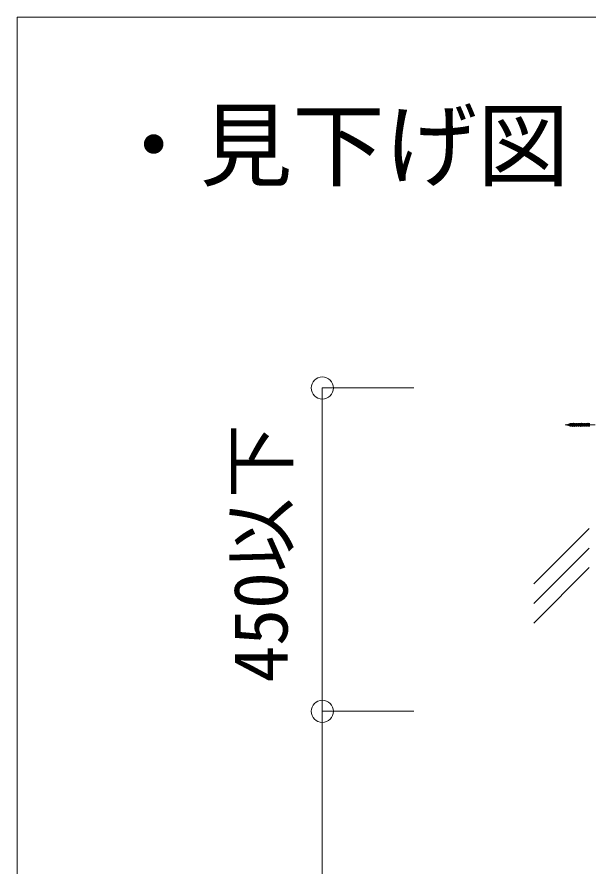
# Model space of a CAD drawing. Units: millimetres on the paper, with parts at other scales. Extents: x -195 to 195, y -135 to 132.
# Drawn here: x 2 to 17.48, y 7.91 to 30.91 of the extents above; entities that cross this region are included whole.
import ezdxf
from ezdxf.enums import TextEntityAlignment as Align

# ---------------------------------------------------------------- set-up
doc = ezdxf.new("R2010")
doc.units = ezdxf.units.MM
doc.header["$PDMODE"] = 32
doc.header["$PDSIZE"] = 0.6
doc.linetypes.add('CHAIN1', pattern=[8, 5, -1, 1, -1])
doc.linetypes.add('DASHED1', pattern=[1.8, 1.2, -0.6])
for name, color, linetype, lineweight in [('8-0_中心線', 4, 'CHAIN1', 9), ('8-5_寸法', 4, 'Continuous', 9), ('8-6_文字', 7, 'Continuous', 18), ('8-9_躯体他', 4, 'Continuous', 9), ('8-C_ビス・アンカーボルト・強調図形', 2, 'DASHED1', 25), ('F-3_野縁', 3, 'Continuous', 18)]:
    doc.layers.add(name, color=color, linetype=linetype, lineweight=lineweight)
doc.styles.add('ＭＳ ゴシック', font='')
doc.styles.get('ＭＳ ゴシック').set_extended_font_data('MS Gothic')

msp = doc.modelspace()

# ---------------------------------------------------------------- linework, layer by layer
at = {"layer": '8-0_中心線'}
msp.add_line((17.648, 19.871), (16.835, 19.871), dxfattribs=at)
at = {"layer": '8-5_寸法'}
for p, q in [((10.261, 20.871), (10.261, 12.12)), ((10.261, 20.871), (12.738, 20.871)), ((10.261, 12.12), (12.738, 12.12)), ((10.261, 12.12), (12.738, 12.12)), ((10.261, 12.12), (10.261, -23.88)), ((10.261, 12.12), (12.738, 12.12))]:
    msp.add_line(p, q, dxfattribs=at)
at = {"layer": '8-5_寸法', "color": 3}
for p in [(10.261, 20.871), (10.261, 12.12)]:
    msp.add_point(p, dxfattribs=at)
at = {"layer": '8-9_躯体他'}
for p, q in [((17.482, 17.07), (15.982, 15.57)), ((17.482, 16.54), (15.982, 15.04)), ((17.482, 16.009), (15.982, 14.509))]:
    msp.add_line(p, q, dxfattribs=at)
at = {"layer": '8-C_ビス・アンカーボルト・強調図形'}
for p, q in [((16.874, 19.871), (16.957, 19.898)), ((16.966, 19.898), (16.957, 19.898)), ((16.957, 19.844), (16.963, 19.846)), ((16.963, 19.844), (16.957, 19.844)), ((16.962, 19.867), (16.959, 19.874)), ((16.963, 19.868), (16.961, 19.873)), ((16.966, 19.839), (16.962, 19.847)), ((16.967, 19.9), (16.966, 19.898)), ((16.967, 19.895), (16.966, 19.898)), ((16.973, 19.834), (16.966, 19.839)), ((16.973, 19.901), (16.967, 19.9)), ((16.971, 19.893), (16.967, 19.9)), ((16.973, 19.834), (16.968, 19.848)), ((16.973, 19.901), (16.975, 19.898)), ((16.976, 19.892), (16.973, 19.901)), ((16.973, 19.834), (16.976, 19.844)), ((16.976, 19.844), (16.974, 19.847)), ((16.993, 19.898), (16.975, 19.898)), ((16.976, 19.894), (16.975, 19.898)), ((16.994, 19.844), (16.976, 19.844)), ((16.994, 19.844), (16.978, 19.874)), ((16.983, 19.871), (16.98, 19.877)), ((17.003, 19.844), (16.983, 19.881)), ((16.983, 19.871), (16.988, 19.861)), ((16.987, 19.857), (16.996, 19.857)), ((16.988, 19.861), (16.99, 19.861)), ((16.991, 19.853), (16.997, 19.838)), ((16.991, 19.853), (16.993, 19.853)), ((16.997, 19.914), (16.993, 19.898)), ((17.018, 19.849), (16.993, 19.898)), ((16.999, 19.838), (16.993, 19.853)), ((17, 19.914), (16.997, 19.914)), ((17.012, 19.866), (16.997, 19.914)), ((16.999, 19.838), (17.003, 19.844)), ((17.015, 19.866), (17, 19.914)), ((17.02, 19.844), (17.003, 19.844)), ((17.022, 19.898), (17.005, 19.898)), ((17.032, 19.844), (17.007, 19.893)), ((17.012, 19.866), (17.015, 19.866)), ((17.013, 19.858), (17.024, 19.859)), ((17.018, 19.85), (17.021, 19.851)), ((17.025, 19.828), (17.018, 19.85)), ((17.028, 19.828), (17.021, 19.851)), ((17.026, 19.904), (17.022, 19.898)), ((17.05, 19.844), (17.022, 19.898)), ((17.028, 19.828), (17.025, 19.828)), ((17.028, 19.904), (17.026, 19.904)), ((17.043, 19.864), (17.026, 19.904)), ((17.028, 19.904), (17.031, 19.898)), ((17.045, 19.864), (17.028, 19.904)), ((17.028, 19.828), (17.032, 19.844)), ((17.049, 19.898), (17.031, 19.898)), ((17.059, 19.844), (17.031, 19.898)), ((17.05, 19.844), (17.032, 19.844)), ((17.042, 19.86), (17.051, 19.86)), ((17.043, 19.864), (17.045, 19.864)), ((17.054, 19.838), (17.046, 19.856)), ((17.046, 19.856), (17.048, 19.856)), ((17.056, 19.838), (17.048, 19.856)), ((17.053, 19.914), (17.049, 19.898)), ((17.075, 19.849), (17.049, 19.898)), ((17.056, 19.914), (17.053, 19.914)), ((17.068, 19.869), (17.053, 19.914)), ((17.071, 19.87), (17.056, 19.914)), ((17.056, 19.838), (17.059, 19.844)), ((17.076, 19.844), (17.059, 19.844)), ((17.078, 19.898), (17.061, 19.898)), ((17.089, 19.844), (17.063, 19.893)), ((17.068, 19.869), (17.071, 19.87)), ((17.068, 19.861), (17.079, 19.862)), ((17.081, 19.828), (17.073, 19.854)), ((17.073, 19.854), (17.076, 19.854)), ((17.084, 19.828), (17.076, 19.854)), ((17.082, 19.904), (17.078, 19.898)), ((17.107, 19.844), (17.078, 19.898)), ((17.084, 19.828), (17.081, 19.828)), ((17.084, 19.904), (17.082, 19.904)), ((17.098, 19.867), (17.082, 19.904)), ((17.084, 19.904), (17.087, 19.898)), ((17.099, 19.867), (17.084, 19.904)), ((17.084, 19.828), (17.089, 19.844)), ((17.105, 19.898), (17.087, 19.898)), ((17.116, 19.844), (17.087, 19.898)), ((17.107, 19.844), (17.089, 19.844)), ((17.097, 19.863), (17.105, 19.864)), ((17.098, 19.867), (17.099, 19.867)), ((17.11, 19.838), (17.101, 19.859)), ((17.101, 19.859), (17.103, 19.859)), ((17.112, 19.838), (17.103, 19.859)), ((17.11, 19.914), (17.105, 19.898)), ((17.131, 19.849), (17.105, 19.898)), ((17.113, 19.914), (17.11, 19.914)), ((17.123, 19.873), (17.11, 19.914)), ((17.112, 19.838), (17.116, 19.844)), ((17.126, 19.873), (17.113, 19.914)), ((17.133, 19.844), (17.116, 19.844)), ((17.135, 19.898), (17.118, 19.898)), ((17.145, 19.844), (17.12, 19.893)), ((17.123, 19.873), (17.126, 19.873)), ((17.123, 19.865), (17.134, 19.865)), ((17.138, 19.828), (17.128, 19.857)), ((17.128, 19.857), (17.131, 19.857)), ((17.141, 19.828), (17.131, 19.857)), ((17.138, 19.904), (17.135, 19.898)), ((17.163, 19.844), (17.135, 19.898)), ((17.14, 19.904), (17.138, 19.904)), ((17.153, 19.871), (17.138, 19.904)), ((17.141, 19.828), (17.138, 19.828)), ((17.14, 19.904), (17.144, 19.898)), ((17.154, 19.871), (17.14, 19.904)), ((17.141, 19.828), (17.145, 19.844)), ((17.162, 19.898), (17.144, 19.898)), ((17.172, 19.844), (17.144, 19.898)), ((17.163, 19.844), (17.145, 19.844)), ((17.151, 19.866), (17.16, 19.867)), ((17.153, 19.871), (17.154, 19.871)), ((17.167, 19.838), (17.156, 19.863)), ((17.156, 19.863), (17.158, 19.863)), ((17.169, 19.838), (17.158, 19.863)), ((17.166, 19.914), (17.162, 19.898)), ((17.187, 19.849), (17.162, 19.898)), ((17.169, 19.914), (17.166, 19.914)), ((17.178, 19.876), (17.166, 19.914)), ((17.181, 19.876), (17.169, 19.914)), ((17.169, 19.838), (17.172, 19.844)), ((17.189, 19.844), (17.172, 19.844)), ((17.191, 19.898), (17.174, 19.898)), ((17.202, 19.844), (17.176, 19.893)), ((17.177, 19.868), (17.188, 19.869)), ((17.178, 19.876), (17.181, 19.876)), ((17.184, 19.86), (17.186, 19.861)), ((17.194, 19.828), (17.184, 19.86)), ((17.197, 19.828), (17.186, 19.861)), ((17.195, 19.904), (17.191, 19.898)), ((17.219, 19.844), (17.191, 19.898)), ((17.197, 19.828), (17.194, 19.828)), ((17.197, 19.904), (17.195, 19.904)), ((17.208, 19.874), (17.195, 19.904)), ((17.197, 19.904), (17.2, 19.898)), ((17.209, 19.874), (17.197, 19.904)), ((17.197, 19.828), (17.202, 19.844)), ((17.218, 19.898), (17.2, 19.898)), ((17.228, 19.844), (17.2, 19.898)), ((17.219, 19.844), (17.202, 19.844)), ((17.206, 19.87), (17.215, 19.87)), ((17.208, 19.874), (17.209, 19.874)), ((17.223, 19.838), (17.211, 19.866)), ((17.211, 19.866), (17.213, 19.866)), ((17.225, 19.838), (17.213, 19.866)), ((17.222, 19.914), (17.218, 19.898)), ((17.244, 19.849), (17.218, 19.898)), ((17.225, 19.914), (17.222, 19.914)), ((17.234, 19.879), (17.222, 19.914)), ((17.237, 19.88), (17.225, 19.914)), ((17.225, 19.838), (17.228, 19.844)), ((17.245, 19.844), (17.228, 19.844)), ((17.248, 19.898), (17.231, 19.898)), ((17.258, 19.844), (17.232, 19.893)), ((17.232, 19.871), (17.243, 19.872)), ((17.234, 19.879), (17.237, 19.88)), ((17.251, 19.828), (17.239, 19.864)), ((17.239, 19.864), (17.242, 19.864)), ((17.254, 19.828), (17.242, 19.864)), ((17.251, 19.904), (17.248, 19.898)), ((17.276, 19.844), (17.248, 19.898)), ((17.253, 19.904), (17.251, 19.904)), ((17.262, 19.877), (17.251, 19.904)), ((17.254, 19.828), (17.251, 19.828)), ((17.253, 19.904), (17.257, 19.898)), ((17.264, 19.877), (17.253, 19.904)), ((17.254, 19.828), (17.258, 19.844)), ((17.275, 19.898), (17.257, 19.898)), ((17.285, 19.844), (17.257, 19.898)), ((17.276, 19.844), (17.258, 19.844)), ((17.261, 19.873), (17.269, 19.874)), ((17.262, 19.877), (17.264, 19.877)), ((17.279, 19.838), (17.266, 19.869)), ((17.266, 19.869), (17.268, 19.869)), ((17.281, 19.838), (17.268, 19.869)), ((17.279, 19.914), (17.275, 19.898)), ((17.3, 19.849), (17.275, 19.898)), ((17.282, 19.914), (17.279, 19.914)), ((17.289, 19.883), (17.279, 19.914)), ((17.281, 19.838), (17.285, 19.844)), ((17.292, 19.883), (17.282, 19.914)), ((17.302, 19.844), (17.285, 19.844)), ((17.304, 19.898), (17.287, 19.898)), ((17.287, 19.875), (17.298, 19.875)), ((17.314, 19.844), (17.289, 19.893)), ((17.289, 19.883), (17.292, 19.883)), ((17.307, 19.828), (17.294, 19.867)), ((17.294, 19.867), (17.297, 19.867)), ((17.31, 19.828), (17.297, 19.867)), ((17.308, 19.904), (17.304, 19.898)), ((17.332, 19.844), (17.304, 19.898)), ((17.31, 19.828), (17.307, 19.828)), ((17.31, 19.904), (17.308, 19.904)), ((17.317, 19.88), (17.308, 19.904)), ((17.31, 19.904), (17.313, 19.898)), ((17.319, 19.881), (17.31, 19.904)), ((17.31, 19.828), (17.314, 19.844)), ((17.331, 19.898), (17.313, 19.898)), ((17.341, 19.844), (17.313, 19.898)), ((17.332, 19.844), (17.314, 19.844)), ((17.315, 19.876), (17.324, 19.877)), ((17.317, 19.88), (17.319, 19.881)), ((17.336, 19.838), (17.321, 19.873)), ((17.321, 19.873), (17.323, 19.873)), ((17.338, 19.838), (17.323, 19.873)), ((17.335, 19.914), (17.331, 19.898)), ((17.357, 19.849), (17.331, 19.898)), ((17.338, 19.914), (17.335, 19.914)), ((17.344, 19.886), (17.335, 19.914)), ((17.347, 19.886), (17.338, 19.914)), ((17.338, 19.838), (17.341, 19.844)), ((17.341, 19.878), (17.353, 19.879)), ((17.358, 19.844), (17.341, 19.844)), ((17.36, 19.898), (17.343, 19.898)), ((17.344, 19.886), (17.347, 19.886)), ((17.371, 19.844), (17.345, 19.893)), ((17.349, 19.87), (17.352, 19.871)), ((17.363, 19.828), (17.349, 19.87)), ((17.366, 19.828), (17.352, 19.871)), ((17.364, 19.904), (17.36, 19.898)), ((17.389, 19.844), (17.36, 19.898)), ((17.366, 19.828), (17.363, 19.828)), ((17.366, 19.904), (17.364, 19.904)), ((17.372, 19.884), (17.364, 19.904)), ((17.366, 19.904), (17.369, 19.898)), ((17.374, 19.884), (17.366, 19.904)), ((17.366, 19.828), (17.371, 19.844)), ((17.387, 19.898), (17.369, 19.898)), ((17.398, 19.844), (17.369, 19.898)), ((17.37, 19.88), (17.379, 19.88)), ((17.389, 19.844), (17.371, 19.844)), ((17.372, 19.884), (17.374, 19.884)), ((17.392, 19.838), (17.376, 19.876)), ((17.376, 19.876), (17.378, 19.876)), ((17.394, 19.838), (17.378, 19.876)), ((17.392, 19.914), (17.387, 19.898)), ((17.413, 19.849), (17.387, 19.898)), ((17.395, 19.914), (17.392, 19.914)), ((17.4, 19.889), (17.392, 19.914)), ((17.394, 19.838), (17.398, 19.844)), ((17.403, 19.89), (17.395, 19.914)), ((17.396, 19.881), (17.407, 19.882)), ((17.415, 19.844), (17.398, 19.844)), ((17.417, 19.898), (17.4, 19.898)), ((17.4, 19.889), (17.403, 19.89)), ((17.427, 19.844), (17.402, 19.893)), ((17.42, 19.828), (17.405, 19.874)), ((17.405, 19.874), (17.408, 19.874)), ((17.423, 19.828), (17.408, 19.874)), ((17.42, 19.904), (17.417, 19.898)), ((17.445, 19.844), (17.417, 19.898)), ((17.422, 19.904), (17.42, 19.904)), ((17.427, 19.887), (17.42, 19.904)), ((17.423, 19.828), (17.42, 19.828)), ((17.422, 19.904), (17.426, 19.898)), ((17.429, 19.887), (17.422, 19.904)), ((17.423, 19.828), (17.427, 19.844)), ((17.425, 19.883), (17.433, 19.883)), ((17.444, 19.898), (17.426, 19.898)), ((17.454, 19.843), (17.426, 19.898)), ((17.427, 19.887), (17.429, 19.887)), ((17.445, 19.844), (17.427, 19.844)), ((17.448, 19.838), (17.431, 19.879)), ((17.431, 19.879), (17.433, 19.879)), ((17.451, 19.838), (17.433, 19.879)), ((17.448, 19.913), (17.444, 19.898)), ((17.47, 19.847), (17.444, 19.898)), ((17.452, 19.911), (17.448, 19.913)), ((17.455, 19.893), (17.448, 19.913)), ((17.451, 19.885), (17.464, 19.885)), ((17.451, 19.838), (17.454, 19.843)), ((17.474, 19.863), (17.452, 19.911)), ((17.472, 19.842), (17.454, 19.843)), ((17.474, 19.9), (17.458, 19.899)), ((17.472, 19.839), (17.46, 19.877)), ((17.474, 19.84), (17.472, 19.839)), ((17.474, 19.901), (17.474, 19.84)), ((17.504, 19.901), (17.474, 19.901)), ((17.504, 19.84), (17.474, 19.84))]:
    msp.add_line(p, q, dxfattribs=at)
for points in [[(16.957, 19.844), (16.874, 19.871), (16.957, 19.871)], [(16.957, 19.898), (16.967, 19.895), (16.971, 19.893), (16.976, 19.892), (16.976, 19.894), (16.982, 19.894)], [(16.957, 19.871), (16.959, 19.874), (16.961, 19.873), (16.978, 19.874), (16.98, 19.877), (16.981, 19.877)], [(16.957, 19.871), (16.962, 19.867), (16.963, 19.868), (16.978, 19.867)], [(16.962, 19.847), (16.968, 19.848), (16.974, 19.847), (16.982, 19.848)], [(16.99, 19.861), (16.985, 19.872), (16.982, 19.879)], [(16.988, 19.861), (16.987, 19.857), (16.991, 19.853)], [(16.993, 19.853), (16.996, 19.857), (16.99, 19.861)], [(16.999, 19.838), (16.997, 19.838), (16.994, 19.844)], [(17.012, 19.866), (17.013, 19.858), (17.018, 19.85)], [(17.021, 19.851), (17.024, 19.859), (17.015, 19.866)], [(17.043, 19.864), (17.042, 19.86), (17.046, 19.856)], [(17.048, 19.856), (17.051, 19.86), (17.045, 19.864)], [(17.056, 19.838), (17.054, 19.838), (17.05, 19.844)], [(17.068, 19.869), (17.068, 19.861), (17.073, 19.854)], [(17.076, 19.854), (17.079, 19.862), (17.071, 19.87)], [(17.098, 19.867), (17.097, 19.863), (17.101, 19.859)], [(17.103, 19.859), (17.105, 19.864), (17.099, 19.867)], [(17.112, 19.838), (17.11, 19.838), (17.107, 19.844)], [(17.123, 19.873), (17.123, 19.865), (17.128, 19.857)], [(17.131, 19.857), (17.134, 19.865), (17.126, 19.873)], [(17.153, 19.871), (17.151, 19.866), (17.156, 19.863)], [(17.158, 19.863), (17.16, 19.867), (17.154, 19.871)], [(17.169, 19.838), (17.167, 19.838), (17.163, 19.844)], [(17.178, 19.876), (17.177, 19.868), (17.184, 19.86)], [(17.186, 19.861), (17.188, 19.869), (17.181, 19.876)], [(17.208, 19.874), (17.206, 19.87), (17.211, 19.866)], [(17.213, 19.866), (17.215, 19.87), (17.209, 19.874)], [(17.225, 19.838), (17.223, 19.838), (17.219, 19.844)], [(17.234, 19.879), (17.232, 19.871), (17.239, 19.864)], [(17.242, 19.864), (17.243, 19.872), (17.237, 19.88)], [(17.262, 19.877), (17.261, 19.873), (17.266, 19.869)], [(17.268, 19.869), (17.269, 19.874), (17.264, 19.877)], [(17.281, 19.838), (17.279, 19.838), (17.276, 19.844)], [(17.289, 19.883), (17.287, 19.875), (17.294, 19.867)], [(17.297, 19.867), (17.298, 19.875), (17.292, 19.883)], [(17.317, 19.88), (17.315, 19.876), (17.321, 19.873)], [(17.323, 19.873), (17.324, 19.877), (17.319, 19.881)], [(17.338, 19.838), (17.336, 19.838), (17.332, 19.844)], [(17.344, 19.886), (17.341, 19.878), (17.349, 19.87)], [(17.352, 19.871), (17.353, 19.879), (17.347, 19.886)], [(17.372, 19.884), (17.37, 19.88), (17.376, 19.876)], [(17.378, 19.876), (17.379, 19.88), (17.374, 19.884)], [(17.394, 19.838), (17.392, 19.838), (17.389, 19.844)], [(17.4, 19.889), (17.396, 19.881), (17.405, 19.874)], [(17.408, 19.874), (17.407, 19.882), (17.403, 19.89)], [(17.427, 19.887), (17.425, 19.883), (17.431, 19.879)], [(17.433, 19.879), (17.433, 19.883), (17.429, 19.887)], [(17.451, 19.838), (17.448, 19.838), (17.445, 19.844)]]:
    msp.add_lwpolyline(points, dxfattribs=at)
msp.add_lwpolyline([(17.46, 19.877), (17.464, 19.885), (17.455, 19.893), (17.451, 19.885)], close=True, dxfattribs=at)
for centre, start, end in [((16.969, 19.855), 329.3604, 49.861), ((16.969, 19.886), 324.7369, 30.6396)]:
    msp.add_arc(centre, 0.0153, start, end, dxfattribs=at)
at = {"layer": 'F-3_野縁'}
msp.add_line((2, 30.912), (2, -112.5), dxfattribs=at)
msp.add_lwpolyline([(2, 30.912), (191, 30.912), (191, -112.5)], dxfattribs=at)

# ---------------------------------------------------------------- texts
at = {"layer": '8-5_寸法', "style": 'ＭＳ ゴシック'}
msp.add_text('450以下', height=1.466, rotation=90, dxfattribs=at).set_placement((9.761, 12.897), align=Align.BOTTOM_LEFT)
at = {"layer": '8-6_文字', "style": 'ＭＳ ゴシック'}
msp.add_text('・見下げ図', height=1.833, dxfattribs=at).set_placement((4.448, 25.974), align=Align.BOTTOM_LEFT)

doc.saveas('drawing.dxf')
